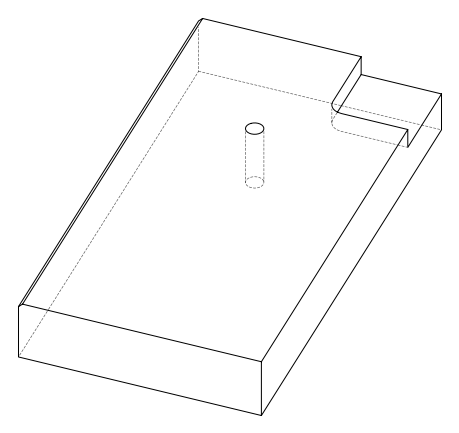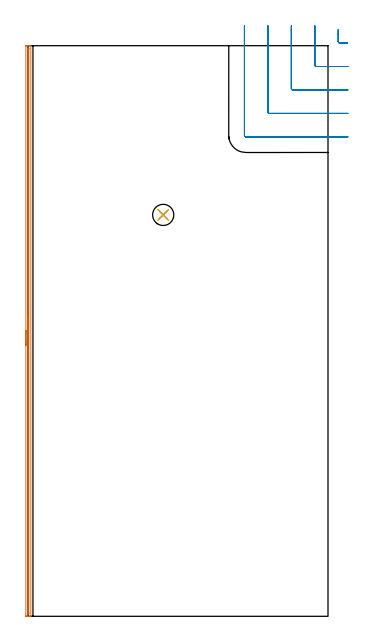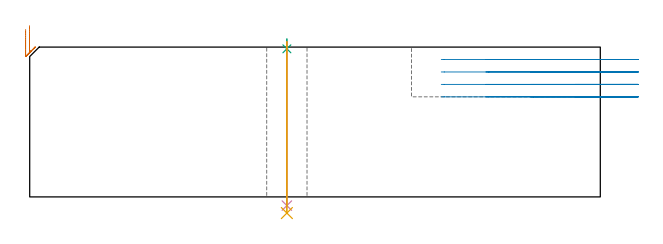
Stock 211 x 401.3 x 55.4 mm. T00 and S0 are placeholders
(PLAN: 5 operations, 4 tool changes, 10.9 min)
(1 AREA_MILL | FG_CHAMFER_SURFACE | UGT0205_001 | 6.57 min | 2458 mm3)
(2 MILL_CORNER_NOTCH_RECTANGULAR | CORNER_NOTCH_RECTANGULAR | UGT0201_105 | Follow Part, ap 5.5, ae 75% | 3.8 min | 95886 mm3)
(3 SPOT_DRILL | STEP1HOLE | NXT0321_9005460120000 | 0.03 min | 5 mm3)
(4 DRILL_THROUGH_HOLE_INTO_CENTER | STEP1HOLE | NXT0301_065 | 0.24 min | 3834 mm3)
(5 DRILL_TO_ENLARGE_THROUGH_HOLE | STEP1HOLE | UGT0301_280 | 0.26 min | 5814 mm3)
(TOOL UGT0205_001 | Chamfer Mill 20 x 3 x 45 deg. | D20 FL50 Z2)
(TOOL UGT0201_105 | End Mill 22 mm | D22 FL25 Z2)
(TOOL NXT0321_9005460120000 | NC Spot Drill, 142deg, 12mm, Carbide, Uncoated | D12 PA142 FL30 Z2)
(TOOL NXT0301_065 | Carbide Drill 9.4mm [860.1-0940-075A1-MM 2214] | D9.4 PA140 FL98 Z2)
(TOOL UGT0301_280 | Twist Drill 14.9 mm | D14.9 PA118 FL114 Z2)
(OP 1 AREA_MILL)
G17 G21 G94 G90
T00 M6
G54
G17 G0 G90 X-1.5 Y190.65 S1061 M3
G43 Z65.4 H0
Z61.9
G94 G1 Y190.688 Z61.028 F250.
Y190.802 Z60.163
Y190.991 Z59.312
Y191.253 Z58.48
Y191.587 Z57.674
Y191.99 Z56.9
Y192.458 Z56.164
Y192.99 Z55.472
Y193.579 Z54.829
Y194.222 Z54.24
Y194.914 Z53.708
Y195.65 Z53.24
Y196.424 Z52.837
Y197.23 Z52.503
Y198.062 Z52.241
Y198.913 Z52.052
Y199.778 Z51.938
Y200.65 Z51.9
X-1.499 Y400.687 Z51.901
X-1.495 Y401.118
X-1.49 Y401.29 Z51.904
X-1.07 Y401.3 Z52.324
X-0.519 Z52.878
X-0.19 Z53.206
X0.361 Z53.757
X0.69 Z54.085
X1.679 Z55.078
X1.994 Y401.29 Z55.393
X2. Y401.133 Z55.4
Y0.167
X1.994 Y0.01 Z55.393
X1.679 Y0. Z55.078
X1.348 Z54.747
X0.69 Z54.085
X-0.519 Z52.878
X-1.07 Y0.001 Z52.324
X-1.303 Y0.004 Z52.092
X-1.491 Y0.01 Z51.904
X-1.495 Y0.182 Z51.901
X-1.499 Y0.613
X-1.5 Y200.65 Z51.9
X-0.086 Z53.314
X-0.085 Y398.901 Z53.315
X-0.082 Y399.241 Z53.318
X-0.079 Y399.281 Z53.321
X-0.076 Y399.29 Z53.324
X-0.064 Y399.293 Z53.336
X-0.012 Y399.298 Z53.388
X0.053 Y399.299 Z53.453
X0.296 Y399.3 Z53.696
X0.498 Y399.299 Z53.898
X0.529 Y399.298 Z53.929
X0.56 Y399.293 Z53.96
X0.579 Y399.289 Z53.979
X0.58 Y399.265 Z53.98
X0.585 Y399.007 Z53.985
Y2.171
X0.584 Y2.078 Z53.984
X0.582 Y2.033 Z53.982
X0.58 Y2.017 Z53.98
X0.536 Y2.01 Z53.936
X0.202 Y2.002 Z53.602
X0.002 Y2.001 Z53.402
X-0.029 Y2.002 Z53.371
X-0.06 Y2.007 Z53.34
X-0.079 Y2.011 Z53.321
X-0.08 Y2.035 Z53.32
X-0.085 Y2.293 Z53.315
X-0.086 Y33.951 Z53.314
Y200.65
Y201.522 Z53.352
Y202.386 Z53.466
Y203.238 Z53.655
Y204.07 Z53.917
Y204.876 Z54.251
Y205.65 Z54.654
Y206.386 Z55.123
Y207.078 Z55.654
Y207.721 Z56.243
Y208.31 Z56.886
Y208.842 Z57.578
Y209.31 Z58.314
Y209.713 Z59.088
Y210.047 Z59.894
Y210.309 Z60.726
Y210.498 Z61.578
Y210.612 Z62.443
Y210.65 Z63.314
G0 Z65.4
M5
M2
(OP 2 MILL_CORNER_NOTCH_RECTANGULAR)
G17 G21 G94 G90
T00 M6
G54
G17 G0 G90 X218.2 Y412.616 S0 M3
G43 Z65.4 H0
Z50.8
G94 G1 Y409.616 F250.
Y404.294 F500.
G3 X219.294 Y403.2 R1.1
G1 X221.835
X224.835 F250.
G0 Z65.4
X201.7 Y415.3
Z50.8
G1 Y412.3
Y387.794 F500.
G3 X202.794 Y386.7 R1.1
G1 X222.
X225. F250.
G0 Z65.4
X185.2 Y415.3
Z50.8
G1 Y412.3
Y371.295 F500.
G3 X186.295 Y370.2 R1.1
G1 X222.
X225. F250.
G0 Z65.4
X168.7 Y415.3
Z50.8
G1 Y412.3
Y354.795 F500.
G3 X169.795 Y353.7 R1.1
G1 X222.
X225. F250.
G0 Z65.4
X152.2 Y415.3
Z50.8
G1 Y412.3
Y338.295 F500.
G3 X153.295 Y337.2 R1.1
G1 X222.
X225. F250.
G0 Z65.4
X218.2 Y412.616
Z46.2
G1 Y409.616
Y404.294 F500.
G3 X219.294 Y403.2 R1.1
G1 X221.835
X224.835 F250.
G0 Z65.4
X201.7 Y415.3
Z46.2
G1 Y412.3
Y387.794 F500.
G3 X202.794 Y386.7 R1.1
G1 X222.
X225. F250.
G0 Z65.4
X185.2 Y415.3
Z46.2
G1 Y412.3
Y371.295 F500.
G3 X186.295 Y370.2 R1.1
G1 X222.
X225. F250.
G0 Z65.4
X168.7 Y415.3
Z46.2
G1 Y412.3
Y354.795 F500.
G3 X169.795 Y353.7 R1.1
G1 X222.
X225. F250.
G0 Z65.4
X152.2 Y415.3
Z46.2
G1 Y412.3
Y338.295 F500.
G3 X153.295 Y337.2 R1.1
G1 X222.
X225. F250.
G0 Z65.4
X218.2 Y412.616
Z41.6
G1 Y409.616
Y404.294 F500.
G3 X219.294 Y403.2 R1.1
G1 X221.835
X224.835 F250.
G0 Z65.4
X201.7 Y415.3
Z41.6
G1 Y412.3
Y387.794 F500.
G3 X202.794 Y386.7 R1.1
G1 X222.
X225. F250.
G0 Z65.4
X185.2 Y415.3
Z41.6
G1 Y412.3
Y371.295 F500.
G3 X186.295 Y370.2 R1.1
G1 X222.
X225. F250.
G0 Z65.4
X168.7 Y415.3
Z41.6
G1 Y412.3
Y354.795 F500.
G3 X169.795 Y353.7 R1.1
G1 X222.
X225. F250.
G0 Z65.4
X152.2 Y415.3
Z41.6
G1 Y412.3
Y338.295 F500.
G3 X153.295 Y337.2 R1.1
G1 X222.
X225. F250.
G0 Z65.4
X218.2 Y412.616
Z37.
G1 Y409.616
Y404.294 F500.
G3 X219.294 Y403.2 R1.1
G1 X221.835
X224.835 F250.
G0 Z65.4
X201.7 Y415.3
Z37.
G1 Y412.3
Y387.794 F500.
G3 X202.794 Y386.7 R1.1
G1 X222.
X225. F250.
G0 Z65.4
X185.2 Y415.3
Z37.
G1 Y412.3
Y371.295 F500.
G3 X186.295 Y370.2 R1.1
G1 X222.
X225. F250.
G0 Z65.4
X168.7 Y415.3
Z37.
G1 Y412.3
Y354.795 F500.
G3 X169.795 Y353.7 R1.1
G1 X222.
X225. F250.
G0 Z65.4
X152.2 Y415.3
Z37.
G1 Y412.3
Y338.295 F500.
G3 X153.295 Y337.2 R1.1
G1 X222.
X225. F250.
G0 Z65.4
M5
M2
(OP 3 SPOT_DRILL)
G17 G21 G94 G90
T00 M6
G54
G17 G0 G90 X95.1 Y282.3 S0 M3
G43 Z65.4 H0
G94 G81 G98 Z54.759 F250. R58.4
G80
M5
M2
(OP 4 DRILL_THROUGH_HOLE_INTO_CENTER)
G17 G21 G94 G90
T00 M6
G54
G17 G0 G90 X95.1 Y282.3 S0 M3
G43 Z65.4 H1
G94 G73 G98 Z-3.211 F250. Q8.373 R57.4
G80
M5
M2
(OP 5 DRILL_TO_ENLARGE_THROUGH_HOLE)
G17 G21 G94 G90
T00 M6
G54
G17 G0 G90 X95.1 Y282.3 S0 M3
G43 Z65.4 H0
G94 G73 G98 Z-5.976 F250. Q12.275 R57.4
G80
M5
M2
